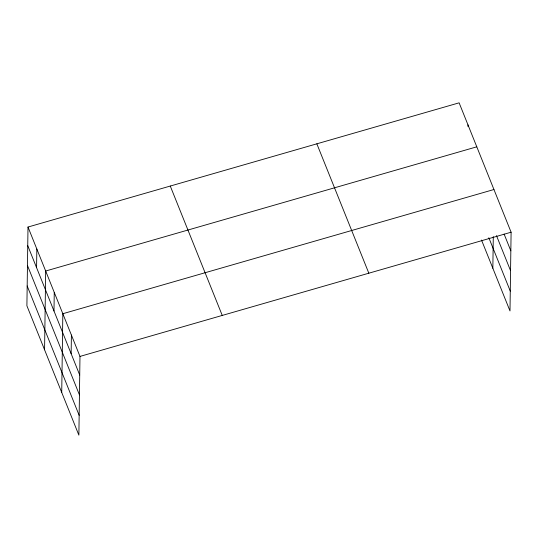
<?xml version="1.0" encoding="UTF-8"?>
<svg xmlns="http://www.w3.org/2000/svg" width="538" height="538" viewBox="0 0 538 538"><rect width="100%" height="100%" fill="white"/><g stroke="black" fill="none" stroke-linecap="round" stroke-linejoin="round"><path stroke-width="0.81" d="M28.003 227.036L26.9 305.786L78.878 435.168L79.98 356.418L28.003 227.036L459.122 102.832L511.1 232.214L509.997 310.964L481.517 240.056M36.577 267.655L36.84 249.033M44.573 349.781L45.676 271.024L476.796 146.82M53.988 310.998L54.251 292.376M61.729 392.471L62.825 313.721L493.945 189.517M71.144 353.695L71.406 335.073M467.932 126.443L467.959 124.823M492.848 268.267L493.285 236.633M79.98 356.418L511.1 232.214M504.099 234.064L510.838 250.836M496.473 235.604L510.562 270.681M488.834 237.749L510.28 291.119M316.848 143.821L368.833 273.196M170.27 186.047L222.248 315.429M27.741 245.664L79.718 375.047M27.465 265.503L79.442 394.885M27.176 285.947L79.16 415.329"/></g></svg>
